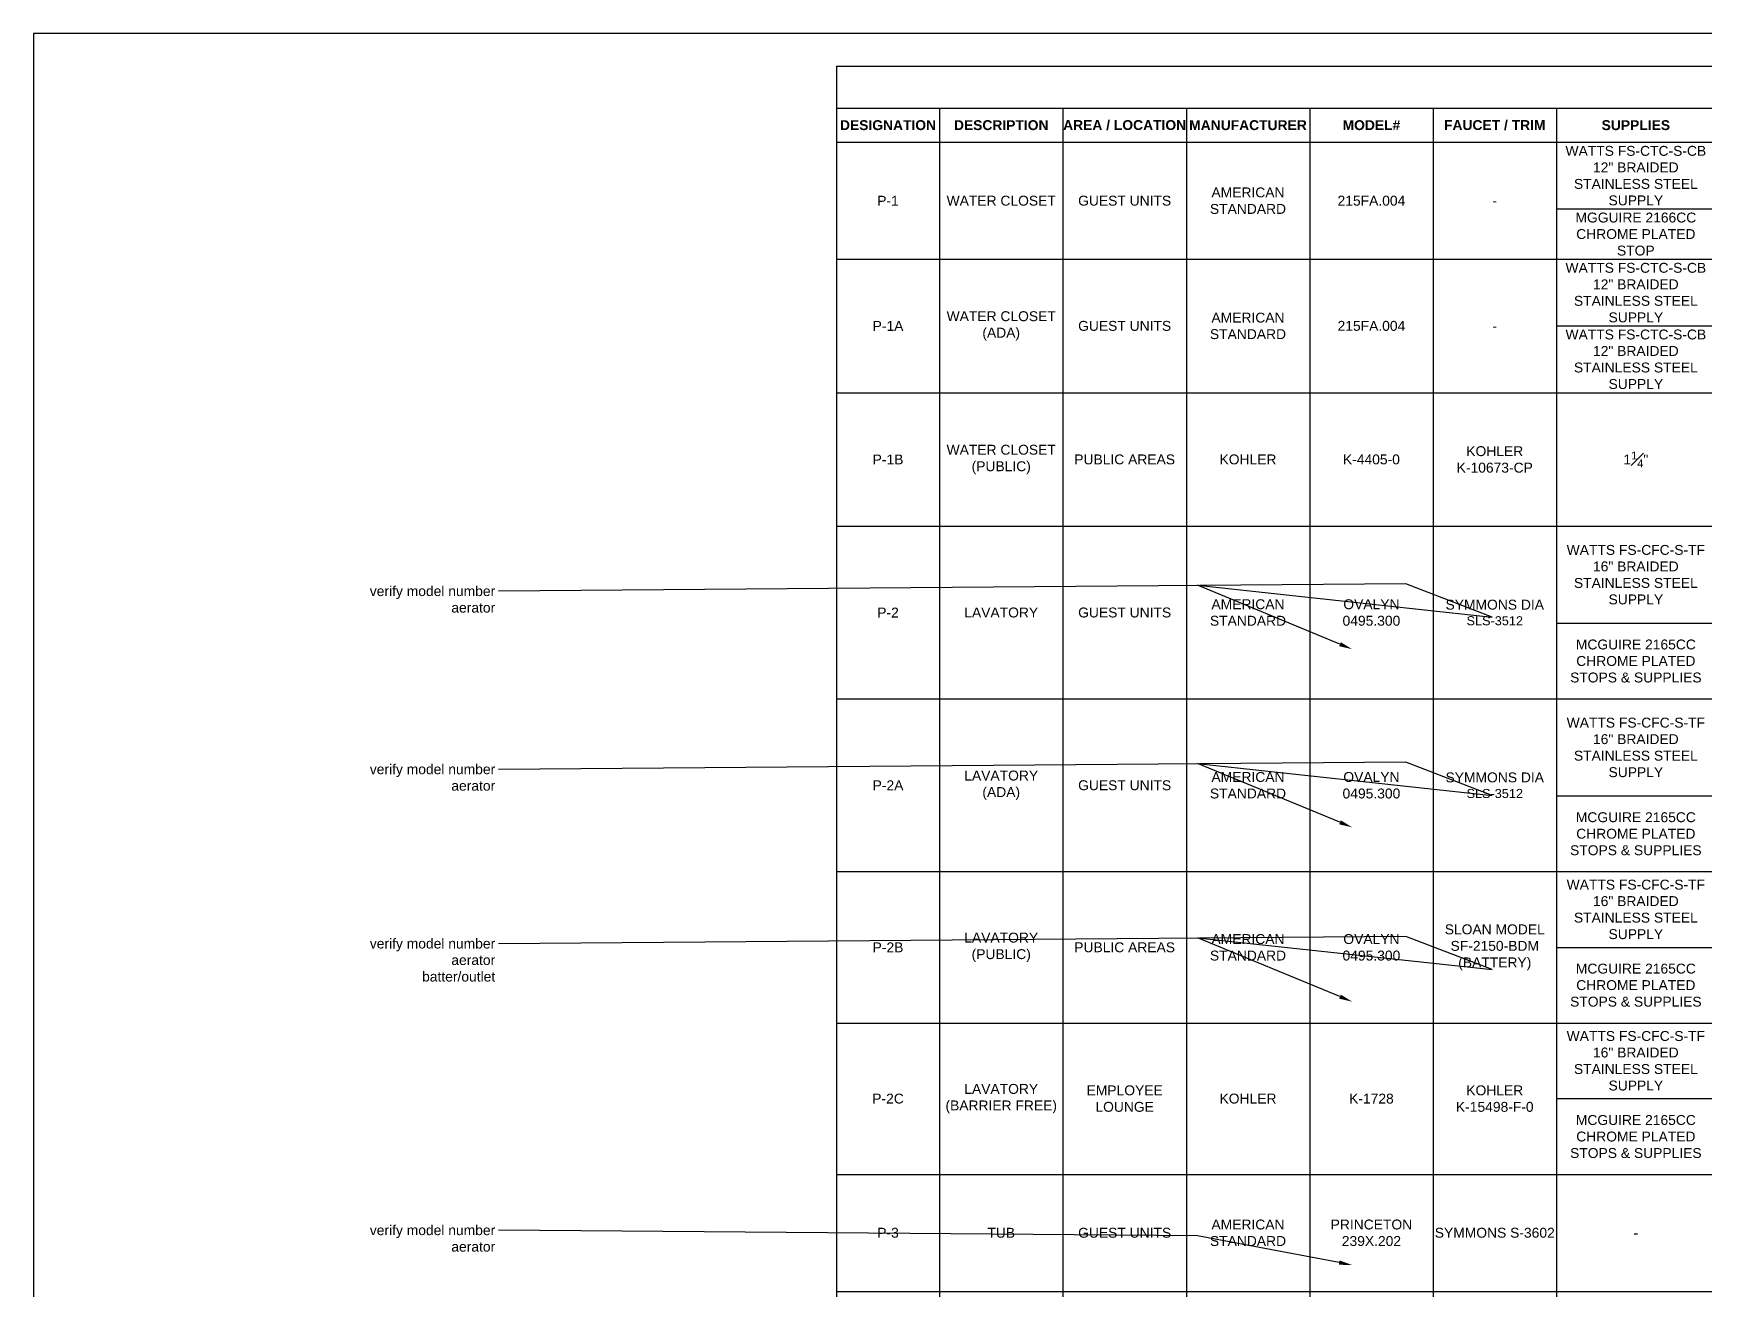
# Model space of a CAD drawing. Extents: x 2014.8 to 2046.4, y 1433.3 to 1484.9.
# Drawn here: x 2014.81 to 2030.63, y 1472.96 to 1484.85 of the extents above; entities that cross this region are included whole.
import ezdxf
from ezdxf import colors
from ezdxf.entities.mleader import LeaderData, LeaderLine
from ezdxf.math import Vec2, Vec3

# ---------------------------------------------------------------- set-up
doc = ezdxf.new("R2010")
doc.units = 0
doc.header["$LTSCALE"] = 48
doc.header["$MEASUREMENT"] = 0
doc.layers.add('G-ANNO-TEXT', color=70, linetype='Continuous')
doc.styles.add('Arial', font='arial.ttf')
doc.styles.add('Arial Bold', font='arialbd.ttf')

# ---------------------------------------------------------------- blocks, each defined once
blk = doc.blocks.new('*T79')
at = {"layer": 'G-ANNO-TEXT', "transparency": 16777216}
for p, q in [((0, 0), (22.913, 0)), ((0, 0), (0, -22.459)), ((22.913, 0), (22.913, -22.459)), ((0, -0.396), (22.913, -0.396)), ((0.975, -0.396), (0.975, -22.084)), ((2.142, -0.396), (2.142, -22.084)), ((3.31, -0.396), (3.31, -22.084)), ((4.477, -0.396), (4.477, -22.084)), ((5.645, -0.396), (5.645, -22.084)), ((6.812, -0.396), (6.812, -22.084)), ((8.314, -0.396), (8.314, -22.084)), ((10.174, -0.396), (10.174, -22.084)), ((11.341, -0.396), (11.341, -22.084)), ((12.066, -0.396), (12.066, -22.084)), ((12.79, -0.396), (12.79, -22.084)), ((13.539, -0.396), (13.539, -22.084)), ((14.263, -0.396), (14.263, -22.084)), ((14.971, -0.396), (14.971, -22.084)), ((15.679, -0.396), (15.679, -22.084)), ((0, -0.72), (22.913, -0.72)), ((6.812, -1.351), (8.314, -1.351)), ((0, -1.827), (22.913, -1.827)), ((6.812, -2.458), (8.314, -2.458)), ((0, -3.09), (22.913, -3.09)), ((0, -4.354), (22.913, -4.354)), ((6.812, -5.272), (8.314, -5.272)), ((0, -5.989), (22.913, -5.989)), ((6.812, -6.907), (8.314, -6.907)), ((0, -7.623), (22.913, -7.623)), ((6.812, -8.34), (8.314, -8.34)), ((0, -9.056), (22.913, -9.056)), ((6.812, -9.772), (8.314, -9.772)), ((0, -10.489), (22.913, -10.489)), ((0, -11.596), (22.913, -11.596)), ((0, -12.727), (22.913, -12.727)), ((0, -13.994), (22.913, -13.994)), ((0, -15.272), (22.913, -15.272)), ((0, -16.55), (22.913, -16.55)), ((0, -17.55), (22.913, -17.55)), ((0, -18.815), (22.913, -18.815)), ((0, -20.084), (22.913, -20.084)), ((0, -21.084), (22.913, -21.084)), ((0, -22.084), (22.913, -22.084)), ((0, -22.459), (22.913, -22.459))]:
    blk.add_line(p, q, dxfattribs=at)
for s, insert, char_height, width, attachment_point, style in [('PLUMBING FIXTURE SCHEDULE', (11.457, -0.198), 0.25, 22.85055, 5, 'Arial'), ('SOIL / WASTE', (11.703, -0.558), 0.09375, 0.6622, 5, 'Arial Bold'), ('DESIGNATION', (0.487, -0.558), 0.09375, 0.9122, 5, 'Arial Bold'), ('DESCRIPTION', (1.558, -0.558), 0.09375, 1.10499, 5, 'Arial Bold'), ('AREA / LOCATION', (2.726, -0.558), 0.09375, 1.10499, 5, 'Arial Bold'), ('MANUFACTURER', (3.893, -0.558), 0.09375, 1.10499, 5, 'Arial Bold'), ('MODEL#', (5.061, -0.558), 0.0938, 1.10499, 5, 'Arial Bold'), ('FAUCET / TRIM', (6.228, -0.558), 0.09375, 1.10499, 5, 'Arial Bold'), ('SUPPLIES', (7.563, -0.558), 0.0938, 1.4392, 5, 'Arial Bold'), ('TRAP / WASTE', (9.244, -0.558), 0.09375, 1.79718, 5, 'Arial Bold'), ('ACCESSORIES', (10.757, -0.558), 0.09375, 1.10499, 5, 'Arial Bold'), ('VENT', (12.428, -0.558), 0.0938, 0.6622, 5, 'Arial Bold'), ('CW', (13.164, -0.558), 0.0938, 0.68562, 5, 'Arial Bold'), ('HW', (13.901, -0.558), 0.0938, 0.6622, 5, 'Arial Bold'), ('OTHER', (14.617, -0.558), 0.0938, 0.64534, 5, 'Arial Bold'), ('ADA', (15.325, -0.558), 0.0938, 0.64534, 5, 'Arial Bold'), ('COMMENTS / DESCRIPTION', (15.71, -0.558), 0.09375, 7.17163, 4, 'Arial Bold'), ('WATTS FS-CTC-S-CB 12" BRAIDED STAINLESS STEEL SUPPLY', (7.563, -1.036), 0.09375, 1.4392, 5, 'Arial'), ('\\A1;4" CLOSET FLANGE AND WAX RING. STAINLESS NUT AND {\\H0.7x;\\S5#16;}" BOLTS WITH CAPS', (10.757, -1.273), 0.09375, 1.10499, 5, 'Arial'), ('P-1', (0.487, -1.273), 0.0938, 0.9122, 5, 'Arial'), ('WATER CLOSET', (1.558, -1.273), 0.09375, 1.10499, 5, 'Arial'), ('GUEST UNITS', (2.726, -1.273), 0.09375, 1.10499, 5, 'Arial'), ('AMERICAN STANDARD', (3.893, -1.273), 0.09375, 1.10499, 5, 'Arial'), ('215FA.004', (5.061, -1.273), 0.0938, 1.10499, 5, 'Arial'), ('INTEGRAL', (9.244, -1.273), 0.0938, 1.79718, 5, 'Arial'), ('4"', (11.703, -1.273), 0.0938, 0.6622, 5, 'Arial'), ('2"', (12.428, -1.273), 0.0938, 0.6622, 5, 'Arial'), ('\\A1;{\\H0.8x;\\S1#2;}"', (13.164, -1.273), 0.09375, 0.68562, 5, 'Arial'), ('N', (15.325, -1.273), 0.0938, 0.64534, 5, 'Arial'), ("1. SEE ARCH DWG'S FOR MOUNTING HEIGHT. \\P2. PROVIDE AMERICAN STANDARD #5321.110 SEAT", (15.71, -1.273), 0.09375, 7.17163, 4, 'Arial'), ('-', (6.228, -1.273), 0.0938, 1.10499, 5, 'Arial'), ('MGGUIRE 2166CC CHROME PLATED STOP', (7.563, -1.589), 0.09375, 1.4392, 5, 'Arial'), ('-', (13.901, -1.273), 0.0938, 0.6622, 5, 'Arial'), ('-', (14.617, -1.273), 0.0938, 0.64534, 5, 'Arial'), ('WATTS FS-CTC-S-CB 12" BRAIDED STAINLESS STEEL SUPPLY', (7.563, -2.143), 0.09375, 1.4392, 5, 'Arial'), ('\\A1;4" CLOSET FLANGE AND WAX RING. STAINLESS NUT AND {\\H0.7x;\\S5#16;}" BOLTS WITH CAPS', (10.757, -2.458), 0.09375, 1.10499, 5, 'Arial'), ('WATER CLOSET (ADA)', (1.558, -2.458), 0.09375, 1.10499, 5, 'Arial'), ('AMERICAN STANDARD', (3.893, -2.458), 0.09375, 1.10499, 5, 'Arial'), ("1. SEE ARCH DWG'S FOR MOUNTING HEIGHT. \\P2. PROVIDE AMERICAN STANDARD #5321.110 SEAT", (15.71, -2.458), 0.09375, 7.17163, 4, 'Arial'), ('P-1A', (0.487, -2.458), 0.0938, 0.9122, 5, 'Arial'), ('GUEST UNITS', (2.726, -2.458), 0.09375, 1.10499, 5, 'Arial'), ('215FA.004', (5.061, -2.458), 0.0938, 1.10499, 5, 'Arial'), ('-', (6.228, -2.458), 0.0938, 1.10499, 5, 'Arial'), ('WATTS FS-CTC-S-CB 12" BRAIDED STAINLESS STEEL SUPPLY', (7.563, -2.774), 0.09375, 1.4392, 5, 'Arial'), ('INTEGRAL', (9.244, -2.458), 0.0938, 1.79718, 5, 'Arial'), ('4"', (11.703, -2.458), 0.0938, 0.6622, 5, 'Arial'), ('2"', (12.428, -2.458), 0.0938, 0.6622, 5, 'Arial'), ('\\A1;{\\H0.8x;\\S1#2;}"', (13.164, -2.458), 0.09375, 0.68562, 5, 'Arial'), ('-', (13.901, -2.458), 0.0938, 0.6622, 5, 'Arial'), ('-', (14.617, -2.458), 0.0938, 0.64534, 5, 'Arial'), ('Y', (15.325, -2.458), 0.0938, 0.64534, 5, 'Arial'), ('WATER CLOSET (PUBLIC)', (1.558, -3.722), 0.09375, 1.10499, 5, 'Arial'), ('KOHLER\\PK-10673-CP', (6.228, -3.722), 0.0938, 1.10499, 5, 'Arial'), ("1. SEE ARCH DWG'S FOR MOUNTING HEIGHT. \\P2. PROVIDE AMERICAN STANDARD #5321.110 SEAT\\P3. PROVIDE SHOCK ABSORBER ON SUPPLY.", (15.71, -3.722), 0.09375, 7.17163, 4, 'Arial'), ('P-1B', (0.487, -3.722), 0.0938, 0.9122, 5, 'Arial'), ('PUBLIC AREAS', (2.726, -3.722), 0.09375, 1.10499, 5, 'Arial'), ('KOHLER ', (3.893, -3.722), 0.0938, 1.10499, 5, 'Arial'), ('K-4405-0', (5.061, -3.722), 0.0938, 1.10499, 5, 'Arial'), ('\\A1;1{\\H0.8x;\\S1#4;}"', (7.563, -3.722), 0.09375, 1.4392, 5, 'Arial'), ('\\A1;1{\\H0.8x;\\S1#4;}"', (9.244, -3.722), 0.09375, 1.79718, 5, 'Arial'), ('\\A1;1{\\H0.8x;\\S1#4;}"', (10.757, -3.722), 0.09375, 1.10499, 5, 'Arial'), ('4"', (11.703, -3.722), 0.0938, 0.6622, 5, 'Arial'), ('2"', (12.428, -3.722), 0.0938, 0.6622, 5, 'Arial'), ('\\A1;1{\\H0.8x;\\S1#4;}"', (13.164, -3.722), 0.09375, 0.68562, 5, 'Arial'), ('-', (13.901, -3.722), 0.0938, 0.6622, 5, 'Arial'), ('-', (14.617, -3.722), 0.0938, 0.64534, 5, 'Arial'), ('Y', (15.325, -3.722), 0.0938, 0.64534, 5, 'Arial'), ('WATTS FS-CFC-S-TF 16" BRAIDED STAINLESS STEEL SUPPLY', (7.563, -4.813), 0.09375, 1.4392, 5, 'Arial'), ('MCGUIRE MODEL 8090CBOS12 11/4" x 11/2" P-TRAP W/CLEANOUT TRAP ARM SHALL BE USED WITH IPS CONNECTION TO STACK.', (9.244, -5.171), 0.09375, 1.79718, 5, 'Arial'), ('AMERICAN STANDARD', (3.893, -5.171), 0.09375, 1.10499, 5, 'Arial'), ('OVALYN\\P0495.300', (5.061, -5.171), 0.0938, 1.10499, 5, 'Arial'), ('SYMMONS DIA {\\H0.91667x;SLS-3512}', (6.228, -5.171), 0.09375, 1.10499, 5, 'Arial'), ("1. SEE ARCH DWG'S FOR MOUNTING HEIGHT. \\P2. PLUMBING ROUGHING SHALL BE INSTALLED @ ACCESSIBLE HEIGHTS FOR FUTURE DISABLED INDIVIDUAL \\P3. AERATOR SHALL BE 1.5 GPM.", (15.71, -5.171), 0.09375, 7.17163, 4, 'Arial'), ('P-2', (0.487, -5.171), 0.0938, 0.9122, 5, 'Arial'), ('LAVATORY', (1.558, -5.171), 0.0938, 1.10499, 5, 'Arial'), ('GUEST UNITS', (2.726, -5.171), 0.09375, 1.10499, 5, 'Arial'), ('-', (10.757, -5.171), 0.0938, 1.10499, 5, 'Arial'), ('2"', (11.703, -5.171), 0.0938, 0.6622, 5, 'Arial'), ('2"', (12.428, -5.171), 0.0938, 0.6622, 5, 'Arial'), ('\\A1;{\\H0.7x;\\S1#2;}"', (13.164, -5.171), 0.09375, 0.68562, 5, 'Arial'), ('\\A1;{\\H0.7x;\\S1#2;}"', (13.901, -5.171), 0.09375, 0.6622, 5, 'Arial'), ('-', (14.617, -5.171), 0.0938, 0.64534, 5, 'Arial'), ('Y', (15.325, -5.171), 0.0938, 0.64534, 5, 'Arial'), ('MCGUIRE 2165CC CHROME PLATED STOPS & SUPPLIES', (7.563, -5.63), 0.09375, 1.4392, 5, 'Arial'), ('WATTS FS-CFC-S-TF 16" BRAIDED STAINLESS STEEL SUPPLY', (7.563, -6.448), 0.09375, 1.4392, 5, 'Arial'), ('MCGUIRE MODEL 8090CBOS12 11/4" x 11/2" P-TRAP W/CLEANOUT TRAP ARM SHALL BE USED WITH IPS CONNECTION TO STACK.', (9.244, -6.806), 0.09375, 1.79718, 5, 'Arial'), ("1. SEE ARCH DWG'S FOR MOUNTING HEIGHT. \\P2. PLUMBING ROUGHING SHALL BE INSTALLED @ ACCESSIBLE HEIGHTS\\P3. PROVIDE INSULATION ON WASTE & WATER SUPPLIES.                     \\P4. AERATOR SHALL BE 1.5 GPM.\\P5. DRAIN SHALL BE OFFSET TO BACK WALL.", (15.71, -6.806), 0.09375, 7.17163, 4, 'Arial'), ('P-2A', (0.487, -6.806), 0.0938, 0.9122, 5, 'Arial'), ('LAVATORY\\P(ADA)', (1.558, -6.806), 0.0938, 1.10499, 5, 'Arial'), ('GUEST UNITS', (2.726, -6.806), 0.09375, 1.10499, 5, 'Arial'), ('AMERICAN STANDARD', (3.893, -6.806), 0.09375, 1.10499, 5, 'Arial'), ('OVALYN\\P0495.300', (5.061, -6.806), 0.0938, 1.10499, 5, 'Arial'), ('SYMMONS DIA {\\H0.91667x;SLS-3512}', (6.228, -6.806), 0.09375, 1.10499, 5, 'Arial'), ('2"', (11.703, -6.806), 0.0938, 0.6622, 5, 'Arial'), ('2"', (12.428, -6.806), 0.0938, 0.6622, 5, 'Arial'), ('\\A1;{\\H0.7x;\\S1#2;}"', (13.164, -6.806), 0.09375, 0.68562, 5, 'Arial'), ('\\A1;{\\H0.7x;\\S1#2;}"', (13.901, -6.806), 0.09375, 0.6622, 5, 'Arial'), ('N', (15.325, -6.806), 0.0938, 0.64534, 5, 'Arial'), ('-', (10.757, -6.806), 0.0938, 1.10499, 5, 'Arial'), ('-', (14.617, -6.806), 0.0938, 0.64534, 5, 'Arial'), ('MCGUIRE 2165CC CHROME PLATED STOPS & SUPPLIES', (7.563, -7.265), 0.09375, 1.4392, 5, 'Arial'), ('WATTS FS-CFC-S-TF 16" BRAIDED STAINLESS STEEL SUPPLY', (7.563, -7.981), 0.09375, 1.4392, 5, 'Arial'), ('MCGUIRE MODEL 8090CBOS12 11/4" x 11/2" P-TRAP W/CLEANOUT TRAP ARM SHALL BE USED WITH IPS CONNECTION TO STACK.', (9.244, -8.34), 0.09375, 1.79718, 5, 'Arial'), ("1. SEE ARCH DWG'S FOR MOUNTING HEIGHT. \\P2. PLUMBING ROUGHING SHALL BE INSTALLED @ ACCESSIBLE HEIGHTS\\P3. PROVIDE INSULATION ON WASTE & WATER SUPPLIES.                     \\P4. AERATOR SHALL BE 1.5 GPM.\\P5. DRAIN SHALL BE OFFSET TO BACK WALL.                                                                                                                                          6. PROVIDE SYMMONS MAXLINE 5-225-CK-MS UNDER-LAV POINT OF USE MIXING VALVE SET FOR 110%%DF. ", (15.71, -8.34), 0.09375, 7.17163, 4, 'Arial'), ('LAVATORY\\P(PUBLIC)', (1.558, -8.34), 0.0938, 1.10499, 5, 'Arial'), ('AMERICAN STANDARD', (3.893, -8.34), 0.09375, 1.10499, 5, 'Arial'), ('OVALYN\\P0495.300', (5.061, -8.34), 0.0938, 1.10499, 5, 'Arial'), ('SLOAN MODEL SF-2150-BDM\\P(BATTERY)', (6.228, -8.34), 0.09375, 1.10499, 5, 'Arial'), ('\\A1;{\\H0.8x;\\S1#2;}"\\P(110%%DF)', (13.901, -8.34), 0.09375, 0.6622, 5, 'Arial'), ('P-2B', (0.487, -8.34), 0.0938, 0.9122, 5, 'Arial'), ('PUBLIC AREAS', (2.726, -8.34), 0.09375, 1.10499, 5, 'Arial'), ('-', (10.757, -8.34), 0.0938, 1.10499, 5, 'Arial'), ('2"', (11.703, -8.34), 0.0938, 0.6622, 5, 'Arial'), ('2"', (12.428, -8.34), 0.0938, 0.6622, 5, 'Arial'), ('\\A1;{\\H0.7x;\\S1#2;}"', (13.164, -8.34), 0.09375, 0.68562, 5, 'Arial'), ('-', (14.617, -8.34), 0.0938, 0.64534, 5, 'Arial'), ('Y', (15.325, -8.34), 0.0938, 0.64534, 5, 'Arial'), ('MCGUIRE 2165CC CHROME PLATED STOPS & SUPPLIES', (7.563, -8.698), 0.09375, 1.4392, 5, 'Arial'), ('WATTS FS-CFC-S-TF 16" BRAIDED STAINLESS STEEL SUPPLY', (7.563, -9.414), 0.09375, 1.4392, 5, 'Arial'), ("1. SEE ARCH DWG'S FOR MOUNTING HEIGHT. \\P2. PLUMBING ROUGHING SHALL BE INSTALLED @ ACCESSIBLE HEIGHTS\\P3. PROVIDE INSULATION ON WASTE & WATER SUPPLIES.                     \\P4. AERATOR SHALL BE 1.5 GPM.\\P5. DRAIN SHALL BE OFFSET TO BACK WALL.                                                                                                                                          6. PROVIDE SYMMONS MAXLINE 5-225-CK-MS UNDER-LAV POINT OF USE MIXING VALVE SET FOR 110%%DF. ", (15.71, -9.772), 0.09375, 7.17163, 4, 'Arial'), ('MCGUIRE MODEL 8090CBOS12 11/4" x 11/2" P-TRAP W/CLEANOUT TRAP ARM SHALL BE USED WITH IPS CONNECTION TO STACK.', (9.244, -9.772), 0.09375, 1.79718, 5, 'Arial'), ('LAVATORY\\P(BARRIER FREE)', (1.558, -9.772), 0.09375, 1.10499, 5, 'Arial'), ('EMPLOYEE LOUNGE', (2.726, -9.772), 0.09375, 1.10499, 5, 'Arial'), ('KOHLER\\PK-15498-F-0', (6.228, -9.772), 0.09375, 1.10499, 5, 'Arial'), ('\\A1;{\\H0.8x;\\S1#2;}"\\P(110%%DF)', (13.901, -9.772), 0.09375, 0.6622, 5, 'Arial'), ('P-2C', (0.487, -9.772), 0.0938, 0.9122, 5, 'Arial'), ('KOHLER', (3.893, -9.772), 0.0938, 1.10499, 5, 'Arial'), ('K-1728', (5.061, -9.772), 0.0938, 1.10499, 5, 'Arial'), ('-', (10.757, -9.772), 0.0938, 1.10499, 5, 'Arial'), ('2"', (11.703, -9.772), 0.0938, 0.6622, 5, 'Arial'), ('2"', (12.428, -9.772), 0.0938, 0.6622, 5, 'Arial'), ('\\A1;{\\H0.8x;\\S1#2;}"', (13.164, -9.772), 0.09375, 0.68562, 5, 'Arial'), ('-', (14.617, -9.772), 0.0938, 0.64534, 5, 'Arial'), ('Y', (15.325, -9.772), 0.0938, 0.64534, 5, 'Arial'), ('MCGUIRE 2165CC CHROME PLATED STOPS & SUPPLIES', (7.563, -10.131), 0.09375, 1.4392, 5, 'Arial'), ("1. SEE ARCH DWG'S FOR MOUNTING HEIGHTS FOR VALVES & TRIM. \\P2. PLUMBING ROUGHING SHALL BE INSTALLED @ ACCESSIBLE HEIGHTS FOR FUTURE DISABLED INDIVIDUAL \\P3. CONTRACTOR SHALL REVIEW ARCHITECTURAL DETAILS TO DETERMINE EXACT TUB ORIENTATION (LH/RH) PRIOR TO PURCHASING. \\P4. CONTRACTOR SHALL COORDINATE ALL BLOCKING REQUIREMENTS FOR SHOWER HEAD AND SLIDE BAR BEFORE WALLS ARE CLOSED. \\P5. AERATOR SHALL BE 1.5 GPM.", (15.71, -11.042), 0.09375, 7.17163, 4, 'Arial'), ('\\A1;{\\H0.7x;\\S1#2;}"\\P(110%%DF)', (13.901, -11.042), 0.09375, 0.6622, 5, 'Arial'), ('P-3', (0.487, -11.042), 0.0938, 0.9122, 5, 'Arial'), ('TUB', (1.558, -11.042), 0.0938, 1.10499, 5, 'Arial'), ('GUEST UNITS', (2.726, -11.042), 0.09375, 1.10499, 5, 'Arial'), ('AMERICAN STANDARD', (3.893, -11.042), 0.09375, 1.10499, 5, 'Arial'), ('PRINCETON 239X.202', (5.061, -11.042), 0.09375, 1.10499, 5, 'Arial'), ('SYMMONS S-3602', (6.228, -11.042), 0.09375, 1.10499, 5, 'Arial'), ('-', (7.563, -11.042), 0.0938, 1.4392, 5, 'Arial'), ('2" P-TRAP', (9.244, -11.042), 0.0938, 1.79718, 5, 'Arial'), ('-', (10.757, -11.042), 0.0938, 1.10499, 5, 'Arial'), ('2"', (11.703, -11.042), 0.0938, 0.6622, 5, 'Arial'), ('2"', (12.428, -11.042), 0.0938, 0.6622, 5, 'Arial'), ('\\A1;{\\H0.7x;\\S1#2;}"', (13.164, -11.042), 0.09375, 0.68562, 5, 'Arial'), ('-', (14.617, -11.042), 0.0938, 0.64534, 5, 'Arial'), ('N', (15.325, -11.042), 0.0938, 0.64534, 5, 'Arial'), ("1. SEE ARCH DWG'S FOR MOUNTING HEIGHTS FOR VALVES & TRIM. \\P2. 1.5 GPM SHOWER HEAD  \\P3. PLUMBING ROUGHING SHALL BE INSTALLED @ ACCESSIBLE HEIGHTS\\P4. CONTRACTOR SHALL COORDINATE ALL BLOCKING REQUIREMENTS FOR SHOWER HEAD AND SLIDE BAR\\P5. CONTRACTOR SHALL REVIEW ARCHITECTURAL DETAILS TO DETERMINE EXACT TUB ORIENTATION (LH/RH) PRIOR TO PURCHASING. ", (15.71, -12.162), 0.09375, 7.17163, 4, 'Arial'), ('\\A1;{\\H0.7x;\\S1#2;}"\\P(110%%DF)', (13.901, -12.162), 0.09375, 0.6622, 5, 'Arial'), ('P-3A', (0.487, -12.162), 0.0938, 0.9122, 5, 'Arial'), ('TUB\\P(ADA)', (1.558, -12.162), 0.0938, 1.10499, 5, 'Arial'), ('GUEST UNITS', (2.726, -12.162), 0.09375, 1.10499, 5, 'Arial'), ('AMERICAN STANDARD', (3.893, -12.162), 0.09375, 1.10499, 5, 'Arial'), ('PRINCETON\\P239X.202', (5.061, -12.162), 0.0938, 1.10499, 5, 'Arial'), ('SYMMONS 3606-H321-V', (6.228, -12.162), 0.09375, 1.10499, 5, 'Arial'), ('-', (7.563, -12.162), 0.0938, 1.4392, 5, 'Arial'), ('2" P-TRAP', (9.244, -12.162), 0.0938, 1.79718, 5, 'Arial'), ('-', (10.757, -12.162), 0.0938, 1.10499, 5, 'Arial'), ('2"', (11.703, -12.162), 0.0938, 0.6622, 5, 'Arial'), ('2"', (12.428, -12.162), 0.0938, 0.6622, 5, 'Arial'), ('\\A1;{\\H0.7x;\\S1#2;}"', (13.164, -12.162), 0.09375, 0.68562, 5, 'Arial'), ('-', (14.617, -12.162), 0.0938, 0.64534, 5, 'Arial'), ('Y', (15.325, -12.162), 0.0938, 0.64534, 5, 'Arial'), ("1. SEE ARCH DWG'S FOR MOUNTING HEIGHTS FOR VALVES & TRIM. \\P2. PLUMBING ROUGHING SHALL BE INSTALLED @ ACCESSIBLE HEIGHTS FOR FUTURE DISABLED INDIVIDUAL \\P3. CONTRACTOR SHALL COORDINATE ALL BLOCKING REQUIREMENTS FOR SHOWER HEAD AND SLIDE BAR BEFORE WALLS ARE CLOSED. \\P4. AERATOR SHALL BE 1.5 GPM.", (15.71, -13.361), 0.09375, 7.17163, 4, 'Arial'), ('SP-3460-C/IF\\P(34" x 60")', (5.061, -13.361), 0.09375, 1.10499, 5, 'Arial'), ('\\A1;{\\H0.7x;\\S1#2;}"\\P(110%%DF)', (13.901, -13.361), 0.09375, 0.6622, 5, 'Arial'), ('P-4', (0.487, -13.361), 0.0938, 0.9122, 5, 'Arial'), ('SHOWER', (1.558, -13.361), 0.0938, 1.10499, 5, 'Arial'), ('GUEST UNITS', (2.726, -13.361), 0.09375, 1.10499, 5, 'Arial'), ('MINCEY MARBLE', (3.893, -13.361), 0.09375, 1.10499, 5, 'Arial'), ('SYMMONS S-3601', (6.228, -13.361), 0.09375, 1.10499, 5, 'Arial'), ('-', (7.563, -13.361), 0.0938, 1.4392, 5, 'Arial'), ('2" P-TRAP', (9.244, -13.361), 0.0938, 1.79718, 5, 'Arial'), ('-', (10.757, -13.361), 0.0938, 1.10499, 5, 'Arial'), ('2"', (11.703, -13.361), 0.0938, 0.6622, 5, 'Arial'), ('2"', (12.428, -13.361), 0.0938, 0.6622, 5, 'Arial'), ('\\A1;{\\H0.8x;\\S1#2;}"', (13.164, -13.361), 0.09375, 0.68562, 5, 'Arial'), ('-', (14.617, -13.361), 0.0938, 0.64534, 5, 'Arial'), ('N', (15.325, -13.361), 0.0938, 0.64534, 5, 'Arial'), ("1. SEE ARCH DWG'S FOR MOUNTING HEIGHTS FOR VALVES & TRIM. \\P2. PLUMBING ROUGHING SHALL BE INSTALLED @ ACCESSIBLE HEIGHTS\\P3. CONTRACTOR SHALL COORDINATE ALL BLOCKING REQUIREMENTS FOR SHOWER HEAD AND SLIDE BAR\\P4. AERATOR SHALL BE 1.5 GPM.", (15.71, -14.633), 0.09375, 7.17163, 4, 'Arial'), ('SHOWER\\P(ADA)', (1.558, -14.633), 0.0938, 1.10499, 5, 'Arial'), ('AMERICAN STANDARD', (3.893, -14.633), 0.09375, 1.10499, 5, 'Arial'), ('TR6030BF0        (60" x 30")', (5.061, -14.633), 0.09375, 1.10499, 5, 'Arial'), ('SYMMONS 3605-H321-V', (6.228, -14.633), 0.09375, 1.10499, 5, 'Arial'), ('\\A1;{\\H0.7x;\\S1#2;}"\\P(110%%DF)', (13.901, -14.633), 0.09375, 0.6622, 5, 'Arial'), ('P-4A', (0.487, -14.633), 0.0938, 0.9122, 5, 'Arial'), ('GUEST UNITS', (2.726, -14.633), 0.09375, 1.10499, 5, 'Arial'), ('-', (7.563, -14.633), 0.0938, 1.4392, 5, 'Arial'), ('2" P-TRAP', (9.244, -14.633), 0.0938, 1.79718, 5, 'Arial'), ('-', (10.757, -14.633), 0.0938, 1.10499, 5, 'Arial'), ('2"', (11.703, -14.633), 0.0938, 0.6622, 5, 'Arial'), ('2"', (12.428, -14.633), 0.0938, 0.6622, 5, 'Arial'), ('\\A1;{\\H0.8x;\\S1#2;}"', (13.164, -14.633), 0.09375, 0.68562, 5, 'Arial'), ('-', (14.617, -14.633), 0.0938, 0.64534, 5, 'Arial'), ('Y', (15.325, -14.633), 0.0938, 0.64534, 5, 'Arial'), ("1. SEE ARCH DWG'S FOR MOUNTING HEIGHTS FOR VALVES & TRIM. \\P2. 1.75 GPM SHOWER HEAD  \\P3. PLUMBING ROUGHING SHALL BE INSTALLED @ ACCESSIBLE HEIGHTS\\P4. SHOWER VALVE SHALL HAVE INTEGRAL STOPS", (15.71, -15.911), 0.09375, 7.17163, 4, 'Arial'), ('\\A1;{\\H0.7x;\\S1#2;}"\\P(110%%DF)', (13.901, -15.911), 0.09375, 0.6622, 5, 'Arial'), ('P-4B', (0.487, -15.911), 0.0938, 0.9122, 5, 'Arial'), ('POOL SHOWER', (1.558, -15.911), 0.09375, 1.10499, 5, 'Arial'), ('POOL HOUSE', (2.726, -15.911), 0.0938, 1.10499, 5, 'Arial'), ('SYMMONS', (3.893, -15.911), 0.0938, 1.10499, 5, 'Arial'), ('MODEL S-96-1', (5.061, -15.911), 0.09375, 1.10499, 5, 'Arial'), ('-', (6.228, -15.911), 0.0938, 1.10499, 5, 'Arial'), ('-', (7.563, -15.911), 0.0938, 1.4392, 5, 'Arial'), ('-', (9.244, -15.911), 0.0938, 1.79718, 5, 'Arial'), ('-', (10.757, -15.911), 0.0938, 1.10499, 5, 'Arial'), ('-', (11.703, -15.911), 0.0938, 0.6622, 5, 'Arial'), ('-', (12.428, -15.911), 0.0938, 0.6622, 5, 'Arial'), ('\\A1;{\\H0.8x;\\S1#2;}"', (13.164, -15.911), 0.09375, 0.68562, 5, 'Arial'), ('-', (14.617, -15.911), 0.0938, 0.64534, 5, 'Arial'), ('Y', (15.325, -15.911), 0.0938, 0.64534, 5, 'Arial'), ('1. SEE ARCH DWG\'S FOR MOUNTING HEIGHT.\\P2. PLUMBING ROUGHING SHALL BE INSTALLED @ ACCESSIBLE HEIGHTS FOR FUTURE DISABLED INDIVIDUAL \\P3. PROVIDE 1.5 GPM FLOW RESTRICTOR\\P4. INSTALL FOOD WASTE GRINDER PROVIDED BY APPLIANCE VENDOR \\P5. PROVIDE MCGUIRE MODEL DISHWASHER TAILPIECE, 2165CC STOP, & WATTS MODEL FS-CDC-S-CE 72" BRAIDED STAINLESS STEEL SUPPLY TO DISHWASHER', (15.71, -17.05), 0.09375, 7.17163, 4, 'Arial'), ('MGGUIRE 2165CC CHROME PLATED STOPS & SUPPLIES', (7.563, -17.05), 0.09375, 1.4392, 5, 'Arial'), ('\\A1;1{\\H0.8x;\\S1#2;}" TRAP W/CLEANOUT ON SEWER SIDE OF TRAP', (9.244, -17.05), 0.09375, 1.79718, 5, 'Arial'), ('P-5', (0.487, -17.05), 0.0938, 0.9122, 5, 'Arial'), ('KITCHEN SINK', (1.558, -17.05), 0.09375, 1.10499, 5, 'Arial'), ('GUEST UNITS', (2.726, -17.05), 0.09375, 1.10499, 5, 'Arial'), ('ELKAY', (3.893, -17.05), 0.0938, 1.10499, 5, 'Arial'), ('LUSTERTONE ELUHAD1414', (5.061, -17.05), 0.09375, 1.10499, 5, 'Arial'), ('SYMMONS DIA S-2660', (6.228, -17.05), 0.09375, 1.10499, 5, 'Arial'), ('-', (10.757, -17.05), 0.0938, 1.10499, 5, 'Arial'), ('2"', (11.703, -17.05), 0.0938, 0.6622, 5, 'Arial'), ('2"', (12.428, -17.05), 0.0938, 0.6622, 5, 'Arial'), ('\\A1;{\\H0.7x;\\S1#2;}"', (13.164, -17.05), 0.09375, 0.68562, 5, 'Arial'), ('\\A1;{\\H0.7x;\\S1#2;}"', (13.901, -17.05), 0.09375, 0.6622, 5, 'Arial'), ('-', (14.617, -17.05), 0.0938, 0.64534, 5, 'Arial'), ('N', (15.325, -17.05), 0.0938, 0.64534, 5, 'Arial'), ('1. SEE ARCH DWG\'S FOR MOUNTING HEIGHT.\\P2. PLUMBING ROUGHING SHALL BE INSTALLED @ ACCESSIBLE HEIGHTS FOR FUTURE DISABLED INDIVIDUAL \\P3. PROVIDE 1.5 GPM FLOW RESTRICTOR \\P4. INSTALL GARBAGE DISPOSAL PROVIDED BY APPLIANCE VENDOR\\P5. PROVIDE MCGUIRE MODEL DISHWASHER TAILPIECE, 2165CC STOP, & WATTS MODEL FS-CDC-S-CE 72" BRAIDED STAINLESS STEEL SUPPLY TO DISHWASHER\\P6. DRAIN SHALL BE OFFSET TO BACK WALL.\\P7. PROVIDE INSULATION FOR ALL PIPING UNDER SINK.', (15.71, -18.182), 0.09375, 7.17163, 4, 'Arial'), ('MGGUIRE 2165CC CHROME PLATED STOPS & SUPPLIES', (7.563, -18.182), 0.09375, 1.4392, 5, 'Arial'), ('P-5A', (0.487, -18.182), 0.0938, 0.9122, 5, 'Arial'), ('KITCHEN SINK\\P(ADA)', (1.558, -18.182), 0.09375, 1.10499, 5, 'Arial'), ('GUEST UNITS', (2.726, -18.182), 0.09375, 1.10499, 5, 'Arial'), ('ELKAY', (3.893, -18.182), 0.0938, 1.10499, 5, 'Arial'), ('LUSTERTONE ELUHAD1414', (5.061, -18.182), 0.09375, 1.10499, 5, 'Arial'), ('SYMMONS DIA S-2660', (6.228, -18.182), 0.09375, 1.10499, 5, 'Arial'), ('\\A1;1{\\H0.8x;\\S1#2;}" TRAP W/CLEANOUT ON SEWER SIDE OF TRAP', (9.244, -18.182), 0.09375, 1.79718, 5, 'Arial'), ('2"', (11.703, -18.182), 0.0938, 0.6622, 5, 'Arial'), ('2"', (12.428, -18.182), 0.0938, 0.6622, 5, 'Arial'), ('\\A1;{\\H0.7x;\\S1#2;}"', (13.164, -18.182), 0.09375, 0.68562, 5, 'Arial'), ('\\A1;{\\H0.7x;\\S1#2;}"', (13.901, -18.182), 0.09375, 0.6622, 5, 'Arial'), ('Y', (15.325, -18.182), 0.0938, 0.64534, 5, 'Arial'), ('-', (10.757, -18.182), 0.0938, 1.10499, 5, 'Arial'), ('-', (14.617, -18.182), 0.0938, 0.64534, 5, 'Arial'), ('1. SEE ARCH DWG\'S FOR MOUNTING HEIGHT.\\P2. PLUMBING ROUGHING SHALL BE INSTALLED @ ACCESSIBLE HEIGHTS FOR FUTURE DISABLED INDIVIDUAL \\P3. PROVIDE 1.5 GPM FLOW RESTRICTOR \\P4. INSTALL GARBAGE DISPOSAL PROVIDED BY APPLIANCE VENDOR\\P5. PROVIDE MCGUIRE MODEL DISHWASHER TAILPIECE, 2165CC STOP, & WATTS MODEL FS-CDC-S-CE 72" BRAIDED STAINLESS STEEL SUPPLY TO DISHWASHER\\P6. DRAIN SHALL BE OFFSET TO BACK WALL.\\P7. PROVIDE INSULATION FOR ALL PIPING UNDER SINK.', (15.71, -19.45), 0.09375, 7.17163, 4, 'Arial'), ('MGGUIRE 2165CC CHROME PLATED STOPS & SUPPLIES', (7.563, -19.45), 0.09375, 1.4392, 5, 'Arial'), ('P-5B', (0.487, -19.45), 0.0938, 0.9122, 5, 'Arial'), ('EMPLOYEE KITCHEN SINK', (1.558, -19.45), 0.09375, 1.10499, 5, 'Arial'), ('SEE FLOOR PLANS', (2.726, -19.45), 0.09375, 1.10499, 5, 'Arial'), ('KOHLER', (3.893, -19.45), 0.0938, 1.10499, 5, 'Arial'), (' K-3996', (5.061, -19.45), 0.0938, 1.10499, 5, 'Arial'), ('ANDORA S-26', (6.228, -19.45), 0.09375, 1.10499, 5, 'Arial'), ('\\A1;1{\\H0.8x;\\S1#2;}" TRAP W/CLEANOUT ON SEWER SIDE OF TRAP', (9.244, -19.45), 0.09375, 1.79718, 5, 'Arial'), ('2"', (11.703, -19.45), 0.0938, 0.6622, 5, 'Arial'), ('2"', (12.428, -19.45), 0.0938, 0.6622, 5, 'Arial'), ('\\A1;{\\H0.7x;\\S1#2;}"', (13.164, -19.45), 0.09375, 0.68562, 5, 'Arial'), ('\\A1;{\\H0.7x;\\S1#2;}"', (13.901, -19.45), 0.09375, 0.6622, 5, 'Arial'), ('Y', (15.325, -19.45), 0.0938, 0.64534, 5, 'Arial'), ('-', (10.757, -19.45), 0.0938, 1.10499, 5, 'Arial'), ('-', (14.617, -19.45), 0.0938, 0.64534, 5, 'Arial'), ('WATTS FS-CWM-S-HH 48" BRAIDED STAINLESS STEEL WASHING MACHINE CONNECTIONS', (7.563, -20.584), 0.09375, 1.4392, 5, 'Arial'), ("1. SEE ARCH DWG'S FOR MOUNTING HEIGHT. \\P2. PLUMBING ROUGHING SHALL BE INSTALLED @ ACCESSIBLE HEIGHTS FOR FUTURE DISABLED INDIVIDUAL \\P3. PROVIDE GUY GREY MODEL 82359 FIRE RATED BOX WHERE REQUIRED.", (15.71, -20.584), 0.09375, 7.17163, 4, 'Arial'), ('P-6', (0.487, -20.584), 0.0938, 0.9122, 5, 'Arial'), ('LAUNDRY BOX', (1.558, -20.584), 0.09375, 1.10499, 5, 'Arial'), ('SEE FLOOR PLANS', (2.726, -20.584), 0.09375, 1.10499, 5, 'Arial'), ('OATEY', (3.893, -20.584), 0.0938, 1.10499, 5, 'Arial'), ('38532', (5.061, -20.584), 0.0938, 1.10499, 5, 'Arial'), ('2" STAND PIPE DRAIN 18" TALL, 2" P-TRAP', (9.244, -20.584), 0.09375, 1.79718, 5, 'Arial'), ('2"', (11.703, -20.584), 0.0938, 0.6622, 5, 'Arial'), ('2"', (12.428, -20.584), 0.0938, 0.6622, 5, 'Arial'), ('\\A1;{\\H0.7x;\\S1#2;}"', (13.164, -20.584), 0.09375, 0.68562, 5, 'Arial'), ('\\A1;{\\H0.8x;\\S1#2;}"', (13.901, -20.584), 0.09375, 0.6622, 5, 'Arial'), ('Y', (15.325, -20.584), 0.0938, 0.64534, 5, 'Arial'), ('-', (6.228, -20.584), 0.0938, 1.10499, 5, 'Arial'), ('-', (10.757, -20.584), 0.0938, 1.10499, 5, 'Arial'), ('-', (14.617, -20.584), 0.0938, 0.64534, 5, 'Arial'), ('WATER SUPPLY BOX', (1.558, -21.584), 0.09375, 1.10499, 5, 'Arial'), ('SEE FLOOR PLANS', (2.726, -21.584), 0.09375, 1.10499, 5, 'Arial'), ('WATTS FS-CIC-S 48" BRAIDED STAINLESS STEEL SUPPLY', (7.563, -21.584), 0.09375, 1.4392, 5, 'Arial'), ("1. SEE ARCH DWG'S FOR MOUNTING HEIGHT. \\P2. PROVIDE GUY GREY MODEL 82359 FIRE RATED BOX WHERE REQUIRED.", (15.71, -21.584), 0.09375, 7.17163, 4, 'Arial'), ('P-7', (0.487, -21.584), 0.0938, 0.9122, 5, 'Arial'), ('OATEY', (3.893, -21.584), 0.0938, 1.10499, 5, 'Arial'), ('82433', (5.061, -21.584), 0.0938, 1.10499, 5, 'Arial'), ('-', (6.228, -21.584), 0.0938, 1.10499, 5, 'Arial'), ('-', (9.244, -21.584), 0.0938, 1.79718, 5, 'Arial'), ('-', (10.757, -21.584), 0.0938, 1.10499, 5, 'Arial'), ('-', (11.703, -21.584), 0.0938, 0.6622, 5, 'Arial'), ('-', (12.428, -21.584), 0.0938, 0.6622, 5, 'Arial'), ('\\A1;{\\H0.7x;\\S1#2;}"', (13.164, -21.584), 0.09375, 0.68562, 5, 'Arial'), ('-', (13.901, -21.584), 0.0938, 0.6622, 5, 'Arial'), ('-', (14.617, -21.584), 0.0938, 0.64534, 5, 'Arial'), ('N', (15.325, -21.584), 0.0938, 0.64534, 5, 'Arial'), ('NOTES:\\PALL MIXING FAUCETS /  OUTLETS SHALL BE PROVIDED WITH CHECK VALVES ON HW & CW SUPPLIES & TW', (0.031, -22.115), 0.09375, 22.85055, 1, 'Arial')]:
    blk.add_mtext(s, dxfattribs=dict(at, insert=insert, char_height=char_height, width=width, attachment_point=attachment_point, style=style))

msp = doc.modelspace()

# ---------------------------------------------------------------- linework, layer by layer
at = {"layer": 'DEFPOINTS'}
msp.add_lwpolyline([(2014.814, 1461.601), (2046.439, 1461.601), (2046.439, 1484.851), (2014.814, 1484.851)], close=True, dxfattribs=at)

# ---------------------------------------------------------------- block references
msp.add_blockref('*T79', (2022.413, 1484.54))

# ---------------------------------------------------------------- leaders
ml = msp.add_multileader_mtext('Standard', dxfattribs=at)
ml.set_content('verify model number\\Paerator ', color=256, style='Arial')
ml.set_leader_properties(color=256, linetype='ByLayer', lineweight=-1)
ml.build(insert=Vec2(0, 0))
ml.multileader.update_dxf_attribs({"has_dogleg": 0, "dogleg_length": 0.125, "arrow_head_size": 0.125})
ctx = ml.context
ctx.base_point, ctx.char_height, ctx.arrow_head_size, ctx.landing_gap_size, ctx.plane_origin = Vec3(2017.965, 1479.572), 0.09375, 0.125, 0.0312, Vec3(2027.292, 1479.022)
ctx.text_align_type = 2
notes = []
notes.append((ctx, [(0, (1, 1, 0), (2019.339, 1479.572), (-1, 0), 0.125, [(1, [(2027.292, 1479.022), (2025.828, 1479.627), (2028.618, 1479.326), (2027.8, 1479.64)], 0, [])])]))
ctx.mtext.insert, ctx.mtext.alignment, ctx.mtext.flow_direction = Vec3(2019.183, 1479.619), 3, 5
ml = msp.add_multileader_mtext('Standard', dxfattribs=at)
ml.set_content('verify model number\\Paerator ', color=256, style='Arial')
ml.set_leader_properties(color=256, linetype='ByLayer', lineweight=-1)
ml.build(insert=Vec2(0, 0))
ml.multileader.update_dxf_attribs({"has_dogleg": 0, "dogleg_length": 0.125, "arrow_head_size": 0.125})
ctx = ml.context
ctx.base_point, ctx.char_height, ctx.arrow_head_size, ctx.landing_gap_size, ctx.plane_origin = Vec3(2017.965, 1477.885), 0.09375, 0.125, 0.0312, Vec3(2027.292, 1477.336)
ctx.text_align_type = 2
notes.append((ctx, [(0, (1, 1, 0), (2019.339, 1477.885), (-1, 0), 0.125, [(1, [(2027.292, 1477.336), (2025.828, 1477.94), (2028.618, 1477.639), (2027.8, 1477.954)], 0, [])])]))
ctx.mtext.insert, ctx.mtext.alignment, ctx.mtext.flow_direction = Vec3(2019.183, 1477.933), 3, 5
ml = msp.add_multileader_mtext('Standard', dxfattribs=at)
ml.set_content('verify model number\\Paerator\\Pbatter/outlet ', color=256, style='Arial')
ml.set_leader_properties(color=256, linetype='ByLayer', lineweight=-1)
ml.build(insert=Vec2(0, 0))
ml.multileader.update_dxf_attribs({"has_dogleg": 0, "dogleg_length": 0.125, "arrow_head_size": 0.125})
ctx = ml.context
ctx.base_point, ctx.char_height, ctx.arrow_head_size, ctx.landing_gap_size, ctx.plane_origin = Vec3(2017.965, 1476.235), 0.09375, 0.125, 0.0312, Vec3(2027.292, 1475.686)
ctx.text_align_type = 2
notes.append((ctx, [(0, (1, 1, 0), (2019.339, 1476.235), (-1, 0), 0.125, [(1, [(2027.292, 1475.686), (2025.828, 1476.29), (2028.618, 1475.989), (2027.8, 1476.304)], 0, [])])]))
ctx.mtext.insert, ctx.mtext.alignment, ctx.mtext.flow_direction = Vec3(2019.183, 1476.283), 3, 5
ml = msp.add_multileader_mtext('Standard', dxfattribs=at)
ml.set_content('verify model number\\Paerator', color=256, style='Arial')
ml.set_leader_properties(color=256, linetype='ByLayer', lineweight=-1)
ml.build(insert=Vec2(0, 0))
ml.multileader.update_dxf_attribs({"has_dogleg": 0, "dogleg_length": 0.125, "arrow_head_size": 0.125})
ctx = ml.context
ctx.base_point, ctx.char_height, ctx.arrow_head_size, ctx.landing_gap_size, ctx.plane_origin = Vec3(2017.965, 1473.522), 0.09375, 0.125, 0.0312, Vec3(2027.292, 1473.193)
ctx.text_align_type = 2
notes.append((ctx, [(0, (1, 1, 0), (2019.339, 1473.522), (-1, 0), 0.125, [(0, [(2027.292, 1473.193), (2025.828, 1473.469)], 0, [])])]))
ctx.mtext.insert, ctx.mtext.alignment, ctx.mtext.flow_direction = Vec3(2019.183, 1473.57), 3, 5
for ctx, leaders in notes:
    for number, flags, end, landing, length, lines in leaders:
        leader = LeaderData()
        leader.index, (leader.has_last_leader_line, leader.has_dogleg_vector, leader.attachment_direction) = number, flags
        leader.last_leader_point, leader.dogleg_vector, leader.dogleg_length = Vec3(end), Vec3(landing), length
        for number, points, colour, breaks in lines:
            line = LeaderLine()
            line.index, line.vertices, line.color, line.breaks = number, Vec3.list(points), colors.encode_raw_color(colour), breaks
            leader.lines.append(line)
        ctx.leaders.append(leader)

doc.saveas('drawing.dxf')
